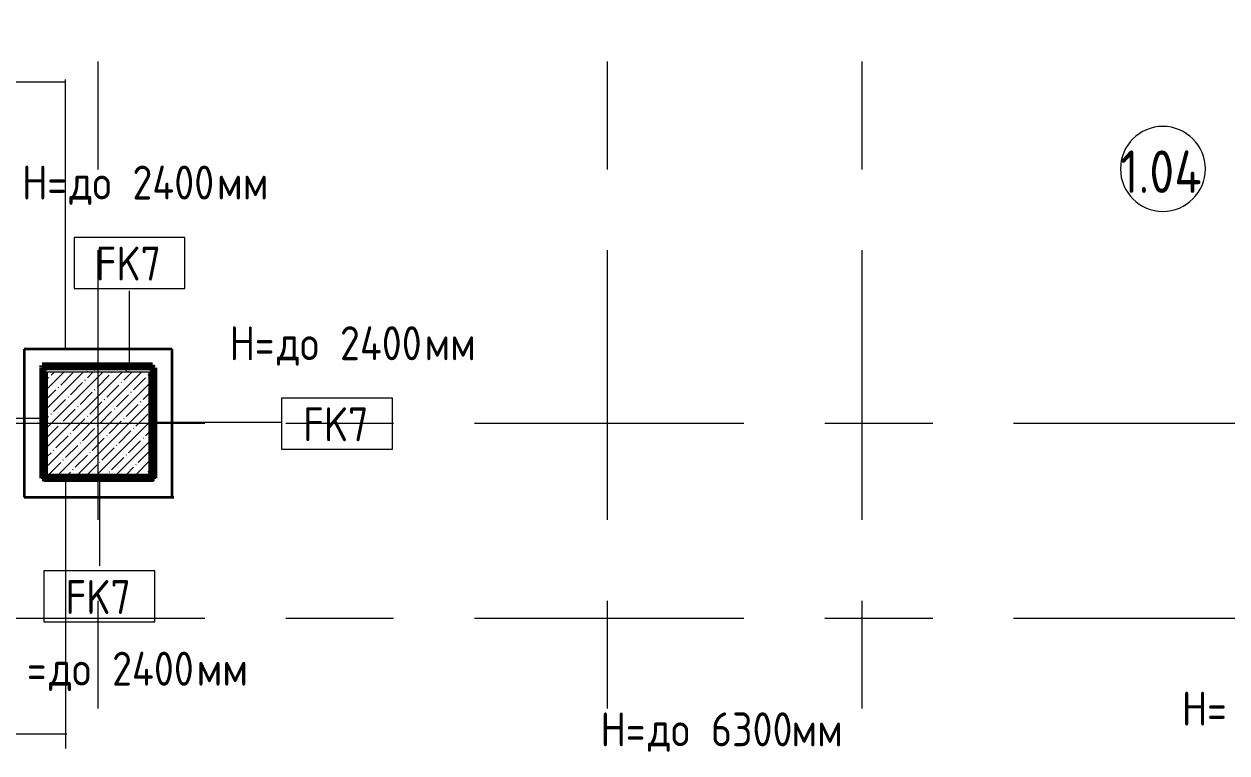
# Model space of a CAD drawing. Header units: millimetres. Extents: x -4060 to 187734, y -8553 to 29000.
# Drawn here: x 13573 to 20658, y 16207 to 20500 of the extents above; entities that cross this region are included whole.
import ezdxf

# ---------------------------------------------------------------- set-up
doc = ezdxf.new("R2010")
doc.units = ezdxf.units.MM
doc.linetypes.add('Осевая', pattern=[3175, 635, -476.25, 1587.5, -476.25])
doc.linetypes.add('Штриховые _2 штр__', pattern=[4286.25, 1587.5, -476.25, 635, -476.25, 635, -476.25])
for name, color, linetype, lineweight in [('A-AREA-IDEN', 7, 'Continuous', 9), ('A-DETL', 7, 'Continuous', 9), ('A-DETL-1', 7, 'Continuous', 35), ('A-DETL-2', 7, 'Штриховые _2 штр__', 9), ('A-WALL-IDEN', 7, 'Continuous', 9), ('I-WALL', 7, 'Continuous', 9), ('S-COLS', 7, 'Continuous', 9), ('Оси-2', 7, 'Осевая', 9)]:
    doc.layers.add(name, color=color, linetype=linetype, lineweight=lineweight)
for name, color, linetype, lineweight, true_color in [('G-ANNO-TEXT-1', 7, 'Continuous', 9, 0x3c3c3c), ('I-WALL-1', 7, 'Continuous', 9, 0xff8000), ('I-WALL-10', 7, 'Continuous', 80, 0xff8000), ('I-WALL-4', 7, 'Continuous', 9, 0xc0c0c0)]:
    doc.layers.add(name, color=color, linetype=linetype, lineweight=lineweight, true_color=true_color)
doc.styles.add('GOST Common', font='GOST_Common.ttf', dxfattribs={"width": 0.9, "height": 200})
doc.styles.add('GOST Common_1', font='GOST_Common.ttf', dxfattribs={"width": 0.9, "height": 250})
pattern_1 = [(0, (0, 0), (121.92, 30.48), [10.058, -81.382, 10.058, -81.382, -487.68]), (0, (0, 0), (121.92, 30.48), [-182.88, 10.058, -172.822, 10.058, -81.382, -213.36]), (0, (0, 0), (121.92, 30.48), [-457.2, 10.058, -50.902, 10.058, -142.342]), (120, (45.72, 15.24), (-87.356454, 90.345817), [10.058, -81.382, 10.058, -81.382, -487.68]), (120, (45.72, 15.24), (-87.356454, 90.345817), [-182.88, 10.058, -172.822, 10.058, -81.382, -213.36]), (120, (45.72, 15.24), (-87.356454, 90.345817), [-457.2, 10.058, -50.902, 10.058, -142.342]), (240, (60.96, 76.2), (-34.563546, -120.825817), [10.058, -81.382, 10.058, -81.382, -487.68]), (240, (60.96, 76.2), (-34.563546, -120.825817), [-182.88, 10.058, -172.822, 10.058, -81.382, -213.36]), (240, (60.96, 76.2), (-34.563546, -120.825817), [-457.2, 10.058, -50.902, 10.058, -142.342])]

# ---------------------------------------------------------------- blocks, each defined once
blk = doc.blocks.new('BSC_Колонна _Прямоугольная - 600х600-23295697-План отделки стен 1 этажа в осях 1-12')
at = {"layer": 'S-COLS'}
h = blk.add_hatch(dxfattribs=at)
h.set_pattern_fill('FP_10', color=256, style=0, pattern_type=2)
h.set_pattern_definition([(45, (-14010, -18150), (-57.02463, 57.02463), []), (45, (-13952.975, -18150), (-57.02463, 57.02463), [100.806, -20.161, 3.353, -16.808])])
h.paths.add_polyline_path([(300, -300), (300, 300), (-300, 300), (-300, -300)])
for p, q in [((300, 300), (-300, 300)), ((-300, 300), (-300, -300)), ((300, -300), (300, 300)), ((-300, -300), (300, -300))]:
    blk.add_line(p, q, dxfattribs=at)
blk = doc.blocks.new('Марка_Помещения - Номер-25198446-План отделки стен 1 этажа в осях 1-12')
at = {"layer": 'A-AREA-IDEN'}
for start, end in [(360, 180), (180, 360)]:
    blk.add_arc((0, 0), 2.5, start, end, dxfattribs=at)
blk = doc.blocks.new('М_стена_0001 - Типоразмер_без рамки-25382661-План отделки стен 1 этажа в осях 1-12')
at = {"layer": 'A-WALL-IDEN'}
for p, q in [((3.258, 1.523), (-3.273, 1.523)), ((-3.273, 1.523), (-3.273, -1.477)), ((3.258, -1.477), (3.258, 1.523)), ((-3.273, -1.477), (3.258, -1.477))]:
    blk.add_line(p, q, dxfattribs=at)

msp = doc.modelspace()

# ---------------------------------------------------------------- hatches: boundary and pattern name
at = {"layer": 'I-WALL'}
h = msp.add_hatch(dxfattribs=at)
h.set_pattern_fill('FP_106', color=256, style=0, pattern_type=2)
h.set_pattern_definition(pattern_1)
h.paths.add_polyline_path([(14310, 18450), (14310, 18470), (13690, 18470), (13690, 18450), (13710, 18450)])
h = msp.add_hatch(dxfattribs=at)
h.set_pattern_fill('FP_106', color=256, style=0, pattern_type=2)
h.set_pattern_definition(pattern_1)
h.paths.add_polyline_path([(13690, 17830), (13692, 17832), (13710, 17832), (13710, 18450), (13690, 18450)])
h = msp.add_hatch(dxfattribs=at)
h.set_pattern_fill('FP_106', color=256, style=0, pattern_type=2)
h.set_pattern_definition(pattern_1)
h.paths.add_polyline_path([(14310, 17850), (14330, 17850), (14330, 18470), (14310, 18470), (14310, 18450)])
h = msp.add_hatch(dxfattribs=at)
h.set_pattern_fill('FP_106', color=256, style=0, pattern_type=2)
h.set_pattern_definition(pattern_1)
h.paths.add_polyline_path([(13710.7, 17830), (14330, 17830), (14328, 17832), (14330, 17832), (14330, 17850), (13710, 17850), (13710, 17830)])
at = {"layer": 'I-WALL-1'}
for points in [[(14329, 18479), (14329, 18490), (13679, 18490), (13679, 18479), (14310, 18479)], [(13679, 17825.5), (13690, 17825.5), (13690, 18474.5), (13679, 18474.5), (13679, 17850)], [(14330, 17825.5), (14341, 17825.5), (14341, 18474.5), (14330, 18474.5), (14330, 17830)]]:
    msp.add_hatch(color=256, dxfattribs=at).paths.add_polyline_path(points)
h = msp.add_hatch(color=256, dxfattribs=at)
h.paths.add_polyline_path([(14330, 17830), (14330, 17832), (14328.1, 17831.9)])
h.paths.add_polyline_path([(14330, 17821), (14334.5, 17821), (14334.5, 17825.5), (14330, 17825.5), (14330, 17830), (13710, 17830), (13710, 17832), (13692, 17832), (13690, 17829.3), (13690, 17821), (14310, 17821)])

# ---------------------------------------------------------------- linework, layer by layer
at = {"layer": 'A-DETL'}
msp.add_line((12776.6, 20158.9), (13816.6, 20158.9), dxfattribs=at)
at = {"layer": 'A-DETL-1'}
for p, q in [((14444.8, 18586), (13574, 18586)), ((13574, 18586), (13574, 17714)), ((14444.8, 17714), (14444.8, 18586)), ((13574, 17714), (14455.2, 17714))]:
    msp.add_line(p, q, dxfattribs=at)
at = {"layer": 'A-DETL-2'}
for p, q in [((13816.6, 18586), (13816.6, 21464)), ((13816.6, 17821), (13816.6, 15210))]:
    msp.add_line(p, q, dxfattribs=at)
at = {"layer": 'A-WALL-IDEN'}
for p, q in [((14194.5, 18484.5), (14194.5, 18929.6)), ((13684.5, 18176.4), (12798.2, 18176.4)), ((14335.5, 18155.1), (15090.3, 18155.1)), ((14017.2, 17826.5), (14017.2, 17309.9)), ((13826.1, 16318.2), (12798.2, 16318.2))]:
    msp.add_line(p, q, dxfattribs=at)
at = {"layer": 'I-WALL-10'}
for p, q in [((14329, 18490), (13679, 18490)), ((13679, 18490), (13679, 18479)), ((13679, 18479), (14329, 18479)), ((13679, 18474.5), (13679, 17825.5)), ((13690, 18474.5), (13679, 18474.5)), ((13690, 17832), (13690, 18474.5)), ((14329, 18479), (14329, 18490)), ((14330, 18474.5), (14330, 17825.5)), ((14341, 18474.5), (14330, 18474.5)), ((14341, 17825.5), (14341, 18474.5)), ((13679, 17825.5), (13690, 17825.5)), ((14334.5, 17832), (13690, 17832)), ((13690, 17825.5), (13690, 17821)), ((13690, 17821), (14334.5, 17821)), ((14330, 17825.5), (14341, 17825.5)), ((14334.5, 17821), (14334.5, 17832))]:
    msp.add_line(p, q, dxfattribs=at)
at = {"layer": 'I-WALL-4'}
for p, q in [((14330, 18470), (13690, 18470)), ((13690, 17832), (13690, 17830)), ((13690, 17830), (14330, 17830))]:
    msp.add_line(p, q, dxfattribs=at)
at = {"layer": 'Оси-2'}
for p, q in [((14010, 593.7), (14010, 24898.1)), ((17010, 593.7), (17010, 24898.1)), ((18510, 593.7), (18510, 24898.1)), ((-760.2, 18150), (35990, 18150)), ((-760.2, 17000), (35990, 17000))]:
    msp.add_line(p, q, dxfattribs=at)

# ---------------------------------------------------------------- block references
at = {"layer": 'A-AREA-IDEN', "xscale": 99.99999999999993, "yscale": 99.99999999999993, "zscale": 99.99999999999993}
msp.add_blockref('Марка_Помещения - Номер-25198446-План отделки стен 1 этажа в осях 1-12', (20280.8, 19647), dxfattribs=at)
at = {"layer": 'A-WALL-IDEN', "xscale": 99.99999999999993, "yscale": 99.99999999999993, "zscale": 99.99999999999993}
for p in [(14195.3, 19091.1), (15417.6, 18144.7), (14018, 17127.4)]:
    msp.add_blockref('М_стена_0001 - Типоразмер_без рамки-25382661-План отделки стен 1 этажа в осях 1-12', p, dxfattribs=at)
at = {"layer": 'S-COLS'}
msp.add_blockref('BSC_Колонна _Прямоугольная - 600х600-23295697-План отделки стен 1 этажа в осях 1-12', (14010, 18150), dxfattribs=at)

# ---------------------------------------------------------------- texts
at = {"layer": 'A-AREA-IDEN', "insert": (20029.9, 19755.6), "char_height": 250, "width": 627.721, "attachment_point": 1, "style": 'GOST Common_1'}
msp.add_mtext('1.04', dxfattribs=at)
at = {"layer": 'A-WALL-IDEN', "char_height": 200, "width": 497.848, "attachment_point": 1, "style": 'GOST Common'}
for insert in [(13994.3, 19189.2), (15216.7, 18242.7), (13817.1, 17225.4)]:
    msp.add_mtext('FK7', dxfattribs=dict(at, insert=insert))
at = {"layer": 'G-ANNO-TEXT-1', "char_height": 200, "attachment_point": 1, "style": 'GOST Common'}
for s, insert, width in [('\\fGOST Common|b0|i0|c204|p34|;\\W.9;Н', (13560.5, 19666.6), 180.38), (' 2400', (14102.2, 19666.6), 735.949), ('\\fGOST Common|b0|i0|c204|p34|;\\W.9;=', (13709.3, 19666.6), 158.734), ('до', (13840.3, 19666.6), 317.468), ('мм', (14709.5, 19666.6), 360.759), ('\\fGOST Common|b0|i0|c204|p34|;\\W.9;Н', (14782.8, 18720.1), 180.38), (' 2400', (15324.6, 18720.1), 735.949), ('\\fGOST Common|b0|i0|c204|p34|;\\W.9;=', (14931.7, 18720.1), 158.734), ('до', (15062.6, 18720.1), 317.468), ('мм', (15931.8, 18720.1), 360.759), (' 2400', (13982.4, 16803.3), 735.949), ('\\fGOST Common|b0|i0|c204|p34|;\\W.9;=', (13589.5, 16803.3), 158.734), ('до', (13720.5, 16803.3), 317.468), ('мм', (14589.6, 16803.3), 360.759), ('\\fGOST Common|b0|i0|c204|p34|;\\W.9;Н', (20391.5, 16568.4), 180.38), ('\\fGOST Common|b0|i0|c204|p34|;\\W.9;Н', (16967.7, 16446.1), 180.38), (' 6300', (17509.5, 16446.1), 707.088), ('\\fGOST Common|b0|i0|c204|p34|;\\W.9;=', (20540.4, 16568.4), 158.734), ('до', (17247.5, 16446.1), 317.468), ('мм', (18092.9, 16446.1), 360.759), ('\\fGOST Common|b0|i0|c204|p34|;\\W.9;=', (17116.6, 16446.1), 158.734)]:
    msp.add_mtext(s, dxfattribs=dict(at, insert=insert, width=width))

doc.saveas('drawing.dxf')
